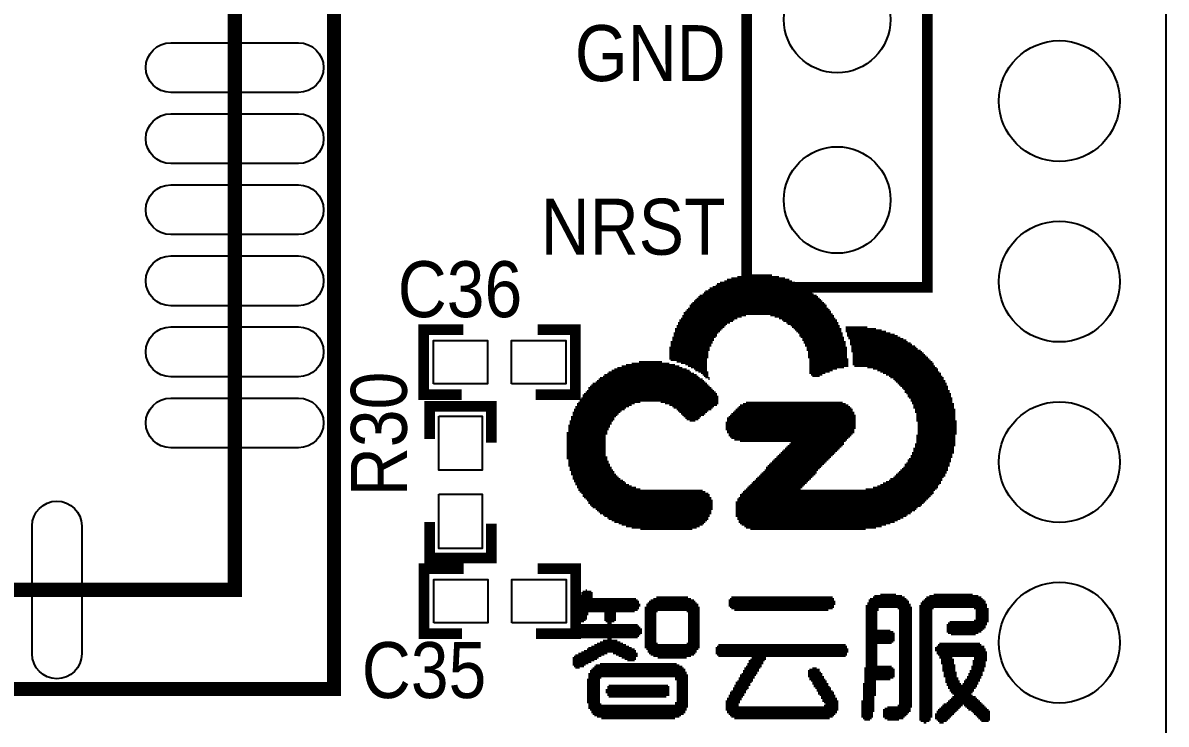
# Model space of a CAD drawing. Extents: x -21 to 21, y -23.6 to 29.6.
# Drawn here: x 4.92 to 21, y -12.58 to -2.71 of the extents above; entities that cross this region are included whole.
import ezdxf

# ---------------------------------------------------------------- set-up
doc = ezdxf.new("R2010")
doc.units = 0
for name, color, linetype in [('BG_OUTLINE', 254, 'CONTINUOUS'), ('BG_SILKSCREEN_TOP', 7, 'CONTINUOUS'), ('PG_SILKSCREEN_TOP', 7, 'CONTINUOUS'), ('PIN_TOP', 80, 'CONTINUOUS'), ('RD_SILKSCREEN_TOP', 7, 'CONTINUOUS')]:
    doc.layers.add(name, color=color, linetype=linetype)

msp = doc.modelspace()

# ---------------------------------------------------------------- linework, layer by layer
at = {"layer": 'BG_OUTLINE'}
msp.add_lwpolyline([(20, 23), (-20, 23, 0.414214), (-21, 22), (-21, -22, 0.414214), (-20, -23), (20, -23, 0.414214), (21, -22), (21, 22, 0.414214), (20, 23)], format="xyb", dxfattribs=at)
at = {"layer": 'BG_SILKSCREEN_TOP', "const_width": 0.0406}
for points in [[(14.9656, -6.2903), (15.5549, -6.2903)], [(15.0672, -6.2699), (15.4533, -6.2699)], [(14.5795, -6.4528), (15.9409, -6.4528)], [(14.6201, -6.4325), (15.9003, -6.4325)], [(14.6608, -6.4122), (15.8597, -6.4122)], [(14.6811, -6.3919), (15.8393, -6.3919)], [(14.7217, -6.3715), (15.7784, -6.3715)], [(14.7827, -6.3512), (15.7377, -6.3512)], [(14.8233, -6.3309), (15.6971, -6.3309)], [(14.8843, -6.3106), (15.6361, -6.3106)], [(14.3966, -6.5951), (16.1238, -6.5951)], [(14.4169, -6.5747), (16.1035, -6.5747)], [(14.4373, -6.5544), (16.0832, -6.5544)], [(14.4779, -6.5341), (16.0425, -6.5341)], [(14.4982, -6.5138), (16.0222, -6.5138)], [(14.5185, -6.4935), (16.0019, -6.4935)], [(14.5592, -6.4731), (15.9613, -6.4731)], [(14.2544, -6.7576), (16.2661, -6.7576)], [(14.2747, -6.7373), (16.2457, -6.7373)], [(14.295, -6.6967), (16.2254, -6.6967)], [(14.295, -6.717), (16.2254, -6.717)], [(14.3153, -6.6763), (16.2051, -6.6763)], [(14.3357, -6.656), (16.1848, -6.656)], [(14.356, -6.6357), (16.1645, -6.6357)], [(14.3763, -6.6154), (16.1441, -6.6154)], [(14.1528, -6.8999), (14.9046, -6.8999)], [(14.1528, -6.9202), (14.864, -6.9202)], [(14.1731, -6.8795), (14.9249, -6.8795)], [(14.1934, -6.8389), (15.0265, -6.8389)], [(14.1934, -6.8592), (14.9656, -6.8592)], [(14.2137, -6.7983), (16.2864, -6.7983)], [(14.2137, -6.8186), (15.0875, -6.8186)], [(14.2341, -6.7779), (16.2864, -6.7779)], [(15.4329, -6.8186), (16.3067, -6.8186)], [(15.4939, -6.8389), (16.327, -6.8389)], [(15.5549, -6.8592), (16.327, -6.8592)], [(15.5955, -6.8795), (16.3473, -6.8795)], [(15.6158, -6.8999), (16.3677, -6.8999)], [(15.6565, -6.9202), (16.3677, -6.9202)], [(14.0715, -7.0828), (14.6811, -7.0828)], [(14.0918, -7.0218), (14.7421, -7.0218)], [(14.0918, -7.0421), (14.7217, -7.0421)], [(14.0918, -7.0624), (14.7014, -7.0624)], [(14.1121, -6.9811), (14.7827, -6.9811)], [(14.1121, -7.0015), (14.7624, -7.0015)], [(14.1325, -6.9405), (14.8233, -6.9405)], [(14.1325, -6.9608), (14.803, -6.9608)], [(15.6768, -6.9405), (16.388, -6.9405)], [(15.7174, -6.9608), (16.388, -6.9608)], [(15.7377, -6.9811), (16.4083, -6.9811)], [(15.7581, -7.0015), (16.4083, -7.0015)], [(15.7784, -7.0218), (16.4286, -7.0218)], [(15.7987, -7.0421), (16.4286, -7.0421)], [(15.819, -7.0624), (16.4286, -7.0624)], [(15.8393, -7.0828), (16.4489, -7.0828)], [(16.4896, -7.0015), (16.7944, -7.0015)], [(16.4896, -7.0218), (16.9163, -7.0218)], [(16.4896, -7.0421), (16.9976, -7.0421)], [(16.5099, -7.0624), (17.0585, -7.0624)], [(16.5099, -7.0828), (17.1195, -7.0828)], [(14.0309, -7.2047), (14.6201, -7.2047)], [(14.0309, -7.225), (14.5998, -7.225)], [(14.0309, -7.2453), (14.5998, -7.2453)], [(14.0512, -7.1437), (14.6405, -7.1437)], [(14.0512, -7.164), (14.6405, -7.164)], [(14.0512, -7.1844), (14.6201, -7.1844)], [(14.0715, -7.1031), (14.6811, -7.1031)], [(14.0715, -7.1234), (14.6608, -7.1234)], [(15.8393, -7.1031), (16.4489, -7.1031)], [(15.8597, -7.1234), (16.4489, -7.1234)], [(15.88, -7.1437), (16.4693, -7.1437)], [(15.88, -7.164), (16.4693, -7.164)], [(15.9003, -7.1844), (16.4693, -7.1844)], [(15.9003, -7.2047), (16.4896, -7.2047)], [(15.9206, -7.225), (16.4896, -7.225)], [(15.9206, -7.2453), (16.4896, -7.2453)], [(16.5099, -7.1031), (17.1805, -7.1031)], [(16.5302, -7.1234), (17.2211, -7.1234)], [(16.5302, -7.1437), (17.2617, -7.1437)], [(16.5505, -7.164), (17.3024, -7.164)], [(16.5505, -7.1844), (17.343, -7.1844)], [(16.5505, -7.2047), (17.3633, -7.2047)], [(16.5505, -7.225), (17.404, -7.225)], [(16.5709, -7.2453), (17.4243, -7.2453)], [(14.0105, -7.286), (14.5795, -7.286)], [(14.0105, -7.3063), (14.5795, -7.3063)], [(14.0105, -7.3266), (14.5592, -7.3266)], [(14.0105, -7.3469), (14.5592, -7.3469)], [(14.0105, -7.3672), (14.5592, -7.3672)], [(14.0105, -7.3876), (14.5592, -7.3876)], [(14.0105, -7.4079), (14.5592, -7.4079)], [(14.0309, -7.2656), (14.5795, -7.2656)], [(15.9409, -7.2656), (16.4896, -7.2656)], [(15.9409, -7.286), (16.5099, -7.286)], [(15.9409, -7.3063), (16.5099, -7.3063)], [(15.9613, -7.3266), (16.5099, -7.3266)], [(15.9613, -7.3469), (16.5099, -7.3469)], [(15.9613, -7.3672), (16.5099, -7.3672)], [(15.9613, -7.3876), (16.5099, -7.3876)], [(15.9613, -7.4079), (16.5099, -7.4079)], [(16.5709, -7.2656), (17.4649, -7.2656)], [(16.5709, -7.286), (17.4853, -7.286)], [(16.5709, -7.3063), (17.5056, -7.3063)], [(16.5709, -7.3266), (17.5462, -7.3266)], [(16.5912, -7.3469), (17.5665, -7.3469)], [(16.5912, -7.3672), (17.5869, -7.3672)], [(16.5912, -7.3876), (17.6072, -7.3876)], [(16.5912, -7.4079), (17.6275, -7.4079)], [(13.279, -7.5704), (14.1934, -7.5704)], [(13.34, -7.5501), (14.1528, -7.5501)], [(13.4009, -7.5298), (14.0918, -7.5298)], [(13.4822, -7.5095), (14.0105, -7.5095)], [(13.5838, -7.4892), (13.9089, -7.4892)], [(14.0105, -7.4282), (14.5389, -7.4282)], [(14.0309, -7.4485), (14.5389, -7.4485)], [(14.1121, -7.4688), (14.5389, -7.4688)], [(14.1731, -7.4892), (14.5389, -7.4892)], [(14.2341, -7.5095), (14.5389, -7.5095)], [(14.2747, -7.5298), (14.5389, -7.5298)], [(14.3153, -7.5501), (14.5389, -7.5501)], [(14.356, -7.5704), (14.5389, -7.5704)], [(15.9816, -7.4282), (16.5099, -7.4282)], [(15.9816, -7.4485), (16.5302, -7.4485)], [(15.9816, -7.4688), (16.5302, -7.4688)], [(15.9816, -7.4892), (16.5302, -7.4892)], [(15.9816, -7.5095), (16.5302, -7.5095)], [(15.9816, -7.5298), (16.5302, -7.5298)], [(15.9816, -7.5501), (16.4693, -7.5501)], [(15.9816, -7.5704), (16.3677, -7.5704)], [(16.5912, -7.4282), (17.6478, -7.4282)], [(16.5912, -7.4485), (17.6681, -7.4485)], [(16.5912, -7.4688), (17.6885, -7.4688)], [(16.5912, -7.4892), (17.7088, -7.4892)], [(16.5912, -7.5095), (17.7291, -7.5095)], [(16.6115, -7.5298), (17.7291, -7.5298)], [(16.7944, -7.5501), (17.7494, -7.5501)], [(16.8757, -7.5704), (17.7697, -7.5704)], [(13.0149, -7.733), (14.4779, -7.733)], [(13.0352, -7.7127), (14.4373, -7.7127)], [(13.0758, -7.6924), (14.4169, -7.6924)], [(13.0961, -7.672), (14.3966, -7.672)], [(13.1368, -7.6517), (14.356, -7.6517)], [(13.1571, -7.6314), (14.3153, -7.6314)], [(13.1977, -7.6111), (14.295, -7.6111)], [(13.2384, -7.5908), (14.2544, -7.5908)], [(14.3763, -7.5908), (14.5389, -7.5908)], [(14.4169, -7.6111), (14.5389, -7.6111)], [(14.4576, -7.6314), (14.5592, -7.6314)], [(14.4779, -7.6517), (14.5592, -7.6517)], [(14.4982, -7.672), (14.5592, -7.672)], [(14.5185, -7.6924), (14.5592, -7.6924)], [(14.5592, -7.7127), (14.5795, -7.7127)], [(15.9816, -7.5908), (16.3067, -7.5908)], [(15.9816, -7.6111), (16.2661, -7.6111)], [(15.9816, -7.6314), (16.2051, -7.6314)], [(16.0019, -7.6517), (16.1645, -7.6517)], [(16.0222, -7.672), (16.1238, -7.672)], [(16.9366, -7.5908), (17.7901, -7.5908)], [(16.9773, -7.6111), (17.7901, -7.6111)], [(17.0179, -7.6314), (17.8104, -7.6314)], [(17.0585, -7.6517), (17.8307, -7.6517)], [(17.0992, -7.672), (17.8307, -7.672)], [(17.1195, -7.6924), (17.851, -7.6924)], [(17.1601, -7.7127), (17.8713, -7.7127)], [(17.1805, -7.733), (17.8713, -7.733)], [(12.8523, -7.8956), (14.6405, -7.8956)], [(12.8726, -7.8549), (14.5998, -7.8549)], [(12.8726, -7.8752), (14.6201, -7.8752)], [(12.8929, -7.8346), (14.5795, -7.8346)], [(12.9133, -7.8143), (14.5592, -7.8143)], [(12.9336, -7.794), (14.5389, -7.794)], [(12.9742, -7.7736), (14.5185, -7.7736)], [(12.9945, -7.7533), (14.4982, -7.7533)], [(17.2008, -7.7533), (17.8917, -7.7533)], [(17.2211, -7.7736), (17.8917, -7.7736)], [(17.2414, -7.794), (17.912, -7.794)], [(17.2617, -7.8143), (17.912, -7.8143)], [(17.2821, -7.8346), (17.9323, -7.8346)], [(17.3024, -7.8549), (17.9323, -7.8549)], [(17.3227, -7.8752), (17.9323, -7.8752)], [(17.3227, -7.8956), (17.9526, -7.8956)], [(12.7304, -8.0581), (13.5229, -8.0581)], [(12.7507, -8.0175), (14.7014, -8.0175)], [(12.7507, -8.0378), (13.6041, -8.0378)], [(12.771, -7.9972), (14.7014, -7.9972)], [(12.7913, -7.9565), (14.6811, -7.9565)], [(12.7913, -7.9768), (14.7014, -7.9768)], [(12.8117, -7.9362), (14.6811, -7.9362)], [(12.832, -7.9159), (14.6608, -7.9159)], [(13.8886, -8.0378), (14.7014, -8.0378)], [(13.9496, -8.0581), (14.7014, -8.0581)], [(15.0875, -8.0581), (16.4489, -8.0581)], [(17.343, -7.9159), (17.9526, -7.9159)], [(17.3633, -7.9362), (17.9729, -7.9362)], [(17.3633, -7.9565), (17.9729, -7.9565)], [(17.3837, -7.9768), (17.9729, -7.9768)], [(17.404, -7.9972), (17.9933, -7.9972)], [(17.404, -8.0175), (17.9933, -8.0175)], [(17.4243, -8.0378), (17.9933, -8.0378)], [(17.4243, -8.0581), (17.9933, -8.0581)], [(12.6491, -8.2004), (13.2993, -8.2004)], [(12.6491, -8.2207), (13.279, -8.2207)], [(12.6694, -8.1597), (13.34, -8.1597)], [(12.6694, -8.18), (13.3197, -8.18)], [(12.6897, -8.1191), (13.4009, -8.1191)], [(12.6897, -8.1394), (13.3806, -8.1394)], [(12.7101, -8.0784), (13.4822, -8.0784)], [(12.7101, -8.0988), (13.4416, -8.0988)], [(14.0105, -8.0784), (14.6811, -8.0784)], [(14.0512, -8.0988), (14.6405, -8.0988)], [(14.0715, -8.1191), (14.6201, -8.1191)], [(14.1121, -8.1394), (14.5998, -8.1394)], [(14.1325, -8.1597), (14.5592, -8.1597)], [(14.1528, -8.18), (14.5389, -8.18)], [(14.1731, -8.2004), (14.5185, -8.2004)], [(14.1934, -8.2207), (14.4982, -8.2207)], [(14.8843, -8.2207), (16.6115, -8.2207)], [(14.9046, -8.2004), (16.6115, -8.2004)], [(14.9249, -8.18), (16.5912, -8.18)], [(14.9453, -8.1597), (16.5912, -8.1597)], [(14.9656, -8.1394), (16.5709, -8.1394)], [(14.9859, -8.1191), (16.5505, -8.1191)], [(15.0062, -8.0988), (16.5302, -8.0988)], [(15.0469, -8.0784), (16.4896, -8.0784)], [(17.4446, -8.0784), (18.0136, -8.0784)], [(17.4446, -8.0988), (18.0136, -8.0988)], [(17.4446, -8.1191), (18.0136, -8.1191)], [(17.4649, -8.1394), (18.0136, -8.1394)], [(17.4649, -8.1597), (18.0339, -8.1597)], [(17.4649, -8.18), (18.0339, -8.18)], [(17.4853, -8.2004), (18.0339, -8.2004)], [(17.4853, -8.2207), (18.0339, -8.2207)], [(12.5881, -8.3832), (13.1774, -8.3832)], [(12.6085, -8.3223), (13.1977, -8.3223)], [(12.6085, -8.3426), (13.1977, -8.3426)], [(12.6085, -8.3629), (13.1774, -8.3629)], [(12.6288, -8.2613), (13.2384, -8.2613)], [(12.6288, -8.2816), (13.2384, -8.2816)], [(12.6288, -8.302), (13.2181, -8.302)], [(12.6491, -8.241), (13.2587, -8.241)], [(14.2137, -8.241), (14.4576, -8.241)], [(14.2341, -8.2613), (14.4373, -8.2613)], [(14.2544, -8.2816), (14.4169, -8.2816)], [(14.295, -8.302), (14.3763, -8.302)], [(14.803, -8.3426), (16.6318, -8.3426)], [(14.803, -8.3629), (16.6318, -8.3629)], [(14.803, -8.3832), (16.6318, -8.3832)], [(14.8233, -8.2816), (16.6318, -8.2816)], [(14.8233, -8.302), (16.6318, -8.302)], [(14.8233, -8.3223), (16.6318, -8.3223)], [(14.8437, -8.2613), (16.6318, -8.2613)], [(14.864, -8.241), (16.6318, -8.241)], [(17.4853, -8.241), (18.0339, -8.241)], [(17.4853, -8.2613), (18.0339, -8.2613)], [(17.4853, -8.2816), (18.0339, -8.2816)], [(17.4853, -8.302), (18.0339, -8.302)], [(17.5056, -8.3223), (18.0542, -8.3223)], [(17.5056, -8.3426), (18.0542, -8.3426)], [(17.5056, -8.3629), (18.0542, -8.3629)], [(17.5056, -8.3832), (18.0542, -8.3832)], [(12.5678, -8.4848), (13.1368, -8.4848)], [(12.5678, -8.5052), (13.1165, -8.5052)], [(12.5678, -8.5255), (13.1165, -8.5255)], [(12.5881, -8.4036), (13.1571, -8.4036)], [(12.5881, -8.4239), (13.1571, -8.4239)], [(12.5881, -8.4442), (13.1368, -8.4442)], [(12.5881, -8.4645), (13.1368, -8.4645)], [(14.803, -8.4036), (16.6318, -8.4036)], [(14.803, -8.4239), (16.6115, -8.4239)], [(14.8233, -8.4442), (16.6115, -8.4442)], [(14.8233, -8.4645), (16.6115, -8.4645)], [(14.8437, -8.4848), (16.5912, -8.4848)], [(14.8437, -8.5052), (16.5709, -8.5052)], [(14.864, -8.5255), (16.5505, -8.5255)], [(17.4853, -8.5255), (18.0339, -8.5255)], [(17.5056, -8.4036), (18.0542, -8.4036)], [(17.5056, -8.4239), (18.0542, -8.4239)], [(17.5056, -8.4442), (18.0542, -8.4442)], [(17.5056, -8.4645), (18.0542, -8.4645)], [(17.5056, -8.4848), (18.0542, -8.4848)], [(17.5056, -8.5052), (18.0339, -8.5052)], [(12.5678, -8.5458), (13.1165, -8.5458)], [(12.5678, -8.5661), (13.1165, -8.5661)], [(12.5678, -8.5864), (13.1165, -8.5864)], [(12.5678, -8.6068), (13.1165, -8.6068)], [(12.5678, -8.6271), (13.1165, -8.6271)], [(12.5678, -8.6474), (13.1165, -8.6474)], [(12.5678, -8.6677), (13.1165, -8.6677)], [(12.5678, -8.688), (13.1165, -8.688)], [(14.8843, -8.5458), (16.5302, -8.5458)], [(14.9249, -8.5661), (16.5099, -8.5661)], [(15.0062, -8.5864), (16.4896, -8.5864)], [(15.6565, -8.688), (16.4083, -8.688)], [(15.6768, -8.6677), (16.4286, -8.6677)], [(15.6971, -8.6474), (16.4489, -8.6474)], [(15.7174, -8.6068), (16.4693, -8.6068)], [(15.7174, -8.6271), (16.4693, -8.6271)], [(17.4649, -8.6474), (18.0339, -8.6474)], [(17.4649, -8.6677), (18.0136, -8.6677)], [(17.4649, -8.688), (18.0136, -8.688)], [(17.4853, -8.5458), (18.0339, -8.5458)], [(17.4853, -8.5661), (18.0339, -8.5661)], [(17.4853, -8.5864), (18.0339, -8.5864)], [(17.4853, -8.6068), (18.0339, -8.6068)], [(17.4853, -8.6271), (18.0339, -8.6271)], [(12.5678, -8.7084), (13.1165, -8.7084)], [(12.5678, -8.7287), (13.1165, -8.7287)], [(12.5678, -8.749), (13.1165, -8.749)], [(12.5678, -8.7693), (13.1165, -8.7693)], [(12.5678, -8.7896), (13.1165, -8.7896)], [(12.5678, -8.81), (13.1165, -8.81)], [(12.5678, -8.8303), (13.1368, -8.8303)], [(12.5881, -8.8506), (13.1368, -8.8506)], [(15.4939, -8.8506), (16.2457, -8.8506)], [(15.5142, -8.8303), (16.2661, -8.8303)], [(15.5345, -8.81), (16.2864, -8.81)], [(15.5549, -8.7896), (16.3067, -8.7896)], [(15.5752, -8.7693), (16.327, -8.7693)], [(15.5955, -8.749), (16.3473, -8.749)], [(15.6158, -8.7287), (16.3677, -8.7287)], [(15.6361, -8.7084), (16.388, -8.7084)], [(17.3837, -8.8506), (17.9729, -8.8506)], [(17.404, -8.81), (17.9933, -8.81)], [(17.404, -8.8303), (17.9729, -8.8303)], [(17.4243, -8.7693), (17.9933, -8.7693)], [(17.4243, -8.7896), (17.9933, -8.7896)], [(17.4446, -8.7084), (18.0136, -8.7084)], [(17.4446, -8.7287), (18.0136, -8.7287)], [(17.4446, -8.749), (18.0136, -8.749)], [(12.5881, -8.8709), (13.1368, -8.8709)], [(12.5881, -8.8912), (13.1571, -8.8912)], [(12.5881, -8.9116), (13.1571, -8.9116)], [(12.5881, -8.9319), (13.1774, -8.9319)], [(12.6085, -8.9522), (13.1774, -8.9522)], [(12.6085, -8.9725), (13.1977, -8.9725)], [(12.6085, -8.9928), (13.1977, -8.9928)], [(12.6288, -9.0132), (13.2181, -9.0132)], [(15.3517, -9.0132), (16.0832, -9.0132)], [(15.372, -8.9725), (16.1238, -8.9725)], [(15.372, -8.9928), (16.1035, -8.9928)], [(15.3923, -8.9522), (16.1441, -8.9522)], [(15.4126, -8.9319), (16.1645, -8.9319)], [(15.4329, -8.9116), (16.1848, -8.9116)], [(15.4533, -8.8912), (16.2051, -8.8912)], [(15.4736, -8.8709), (16.2254, -8.8709)], [(17.2617, -9.0132), (17.912, -9.0132)], [(17.2821, -8.9928), (17.9323, -8.9928)], [(17.3024, -8.9725), (17.9323, -8.9725)], [(17.3227, -8.9319), (17.9526, -8.9319)], [(17.3227, -8.9522), (17.9323, -8.9522)], [(17.343, -8.9116), (17.9526, -8.9116)], [(17.3633, -8.8709), (17.9729, -8.8709)], [(17.3633, -8.8912), (17.9526, -8.8912)], [(12.6288, -9.0335), (13.2384, -9.0335)], [(12.6288, -9.0538), (13.2384, -9.0538)], [(12.6491, -9.0741), (13.2587, -9.0741)], [(12.6491, -9.0944), (13.279, -9.0944)], [(12.6491, -9.1148), (13.2993, -9.1148)], [(12.6694, -9.1351), (13.3197, -9.1351)], [(12.6694, -9.1554), (13.3603, -9.1554)], [(12.6897, -9.1757), (13.3806, -9.1757)], [(15.1891, -9.1757), (15.9409, -9.1757)], [(15.2094, -9.1554), (15.9613, -9.1554)], [(15.2297, -9.1351), (15.9816, -9.1351)], [(15.2501, -9.1148), (16.0019, -9.1148)], [(15.2704, -9.0944), (16.0222, -9.0944)], [(15.2907, -9.0741), (16.0425, -9.0741)], [(15.311, -9.0538), (16.0629, -9.0538)], [(15.3313, -9.0335), (16.0832, -9.0335)], [(17.0585, -9.1757), (17.8307, -9.1757)], [(17.0992, -9.1554), (17.8307, -9.1554)], [(17.1195, -9.1351), (17.851, -9.1351)], [(17.1601, -9.1148), (17.851, -9.1148)], [(17.1805, -9.0944), (17.8713, -9.0944)], [(17.2008, -9.0741), (17.8917, -9.0741)], [(17.2211, -9.0538), (17.8917, -9.0538)], [(17.2414, -9.0335), (17.912, -9.0335)], [(12.6897, -9.196), (13.4009, -9.196)], [(12.7101, -9.2164), (13.4416, -9.2164)], [(12.7101, -9.2367), (13.4822, -9.2367)], [(12.7304, -9.257), (13.5432, -9.257)], [(12.7304, -9.2773), (13.6041, -9.2773)], [(12.7507, -9.2976), (14.4779, -9.2976)], [(12.771, -9.318), (14.5185, -9.318)], [(12.7913, -9.3383), (14.5592, -9.3383)], [(15.0265, -9.3383), (17.7088, -9.3383)], [(15.0469, -9.318), (17.7291, -9.318)], [(15.0672, -9.2976), (17.7291, -9.2976)], [(15.0875, -9.2773), (15.8597, -9.2773)], [(15.1078, -9.257), (15.8597, -9.257)], [(15.1281, -9.2367), (15.88, -9.2367)], [(15.1485, -9.2164), (15.9003, -9.2164)], [(15.1688, -9.196), (15.9206, -9.196)], [(16.7741, -9.2773), (17.7494, -9.2773)], [(16.8757, -9.257), (17.7697, -9.257)], [(16.9366, -9.2367), (17.7901, -9.2367)], [(16.9773, -9.2164), (17.7901, -9.2164)], [(17.0179, -9.196), (17.8104, -9.196)], [(12.7913, -9.3586), (14.5795, -9.3586)], [(12.8117, -9.3789), (14.5795, -9.3789)], [(12.832, -9.3992), (14.5998, -9.3992)], [(12.8523, -9.4196), (14.5998, -9.4196)], [(12.8726, -9.4399), (14.6201, -9.4399)], [(12.8726, -9.4602), (14.6201, -9.4602)], [(12.8929, -9.4805), (14.6201, -9.4805)], [(12.9133, -9.5008), (14.6201, -9.5008)], [(14.9453, -9.4602), (17.5869, -9.4602)], [(14.9453, -9.4805), (17.5665, -9.4805)], [(14.9453, -9.5008), (17.5462, -9.5008)], [(14.9656, -9.4196), (17.6275, -9.4196)], [(14.9656, -9.4399), (17.6072, -9.4399)], [(14.9859, -9.3992), (17.6478, -9.3992)], [(15.0062, -9.3586), (17.6885, -9.3586)], [(15.0062, -9.3789), (17.6681, -9.3789)], [(12.9336, -9.5212), (14.6201, -9.5212)], [(12.9742, -9.5415), (14.6201, -9.5415)], [(12.9945, -9.5618), (14.5998, -9.5618)], [(13.0149, -9.5821), (14.5998, -9.5821)], [(13.0352, -9.6024), (14.5998, -9.6024)], [(13.0758, -9.6228), (14.5795, -9.6228)], [(13.0961, -9.6431), (14.5795, -9.6431)], [(13.1368, -9.6634), (14.5592, -9.6634)], [(14.9453, -9.5212), (17.5056, -9.5212)], [(14.9453, -9.5415), (17.4853, -9.5415)], [(14.9453, -9.5618), (17.4649, -9.5618)], [(14.9453, -9.5821), (17.4243, -9.5821)], [(14.9453, -9.6024), (17.404, -9.6024)], [(14.9453, -9.6228), (17.3633, -9.6228)], [(14.9453, -9.6431), (17.343, -9.6431)], [(14.9656, -9.6634), (17.3024, -9.6634)], [(13.1571, -9.6837), (14.5592, -9.6837)], [(13.1977, -9.704), (14.5389, -9.704)], [(13.2384, -9.7244), (14.5185, -9.7244)], [(13.2993, -9.7447), (14.4982, -9.7447)], [(13.34, -9.765), (14.4779, -9.765)], [(13.4009, -9.7853), (14.4373, -9.7853)], [(13.4822, -9.8056), (14.3966, -9.8056)], [(13.6041, -9.826), (14.3357, -9.826)], [(14.9656, -9.6837), (17.2617, -9.6837)], [(14.9859, -9.704), (17.2211, -9.704)], [(14.9859, -9.7244), (17.1805, -9.7244)], [(15.0062, -9.7447), (17.1195, -9.7447)], [(15.0265, -9.765), (17.0585, -9.765)], [(15.0672, -9.7853), (16.9976, -9.7853)], [(15.0875, -9.8056), (16.9163, -9.8056)], [(15.1485, -9.826), (16.7741, -9.826)], [(12.7507, -10.781), (12.9336, -10.781)], [(12.771, -10.7404), (12.9336, -10.7404)], [(12.771, -10.7607), (12.9336, -10.7607)], [(12.7913, -10.72), (12.9133, -10.72)], [(12.832, -10.6997), (12.8523, -10.6997)], [(16.896, -10.781), (17.2821, -10.781)], [(16.9773, -10.7607), (17.2008, -10.7607)], [(17.6681, -10.781), (18.359, -10.781)], [(17.7291, -10.7607), (18.2777, -10.7607)], [(12.7101, -10.9232), (13.5838, -10.9232)], [(12.7101, -10.9436), (13.5838, -10.9436)], [(12.7304, -10.842), (13.5635, -10.842)], [(12.7304, -10.8623), (13.5838, -10.8623)], [(12.7304, -10.8826), (13.5838, -10.8826)], [(12.7304, -10.9029), (13.6041, -10.9029)], [(12.7507, -10.8013), (12.9336, -10.8013)], [(12.7507, -10.8216), (13.5432, -10.8216)], [(13.6651, -10.9436), (14.4373, -10.9436)], [(13.6854, -10.9029), (14.4169, -10.9029)], [(13.6854, -10.9232), (14.4169, -10.9232)], [(13.7057, -10.8826), (14.3966, -10.8826)], [(13.7261, -10.8623), (14.3763, -10.8623)], [(13.7464, -10.842), (14.356, -10.842)], [(13.787, -10.8216), (14.3153, -10.8216)], [(13.8277, -10.8013), (14.2747, -10.8013)], [(14.8437, -10.842), (16.327, -10.842)], [(14.8437, -10.8623), (16.3473, -10.8623)], [(14.8437, -10.8826), (16.3473, -10.8826)], [(14.8437, -10.9029), (16.327, -10.9029)], [(14.864, -10.8216), (16.327, -10.8216)], [(14.864, -10.9232), (16.327, -10.9232)], [(14.8843, -10.8013), (16.3067, -10.8013)], [(14.8843, -10.9436), (16.3067, -10.9436)], [(16.7741, -10.9232), (17.404, -10.9232)], [(16.7741, -10.9436), (16.9569, -10.9436)], [(16.7944, -10.8826), (17.3837, -10.8826)], [(16.7944, -10.9029), (17.404, -10.9029)], [(16.8147, -10.842), (17.3633, -10.842)], [(16.8147, -10.8623), (17.3837, -10.8623)], [(16.835, -10.8216), (17.343, -10.8216)], [(16.8757, -10.8013), (17.3227, -10.8013)], [(17.2211, -10.9436), (17.4243, -10.9436)], [(17.5259, -10.9232), (18.4809, -10.9232)], [(17.5259, -10.9436), (17.7291, -10.9436)], [(17.5462, -10.8826), (18.4606, -10.8826)], [(17.5462, -10.9029), (18.4809, -10.9029)], [(17.5665, -10.8623), (18.4606, -10.8623)], [(17.5869, -10.842), (18.4403, -10.842)], [(17.6072, -10.8216), (18.42, -10.8216)], [(17.6275, -10.8013), (18.3997, -10.8013)], [(18.2981, -10.9436), (18.4809, -10.9436)], [(12.6694, -11.0452), (12.8523, -11.0452)], [(12.6897, -10.9842), (13.5229, -10.9842)], [(12.6897, -11.0045), (12.8726, -11.0045)], [(12.6897, -11.0248), (12.8726, -11.0248)], [(12.6897, -11.0655), (12.8523, -11.0655)], [(12.6897, -11.0858), (12.8523, -11.0858)], [(12.7101, -10.9639), (13.5635, -10.9639)], [(12.7101, -11.1061), (12.832, -11.1061)], [(13.0961, -11.0045), (13.2587, -11.0045)], [(13.0961, -11.0248), (13.2587, -11.0248)], [(13.0961, -11.0452), (13.2587, -11.0452)], [(13.0961, -11.0655), (13.2587, -11.0655)], [(13.0961, -11.0858), (13.2587, -11.0858)], [(13.0961, -11.1061), (13.2587, -11.1061)], [(13.6651, -10.9639), (14.4373, -10.9639)], [(13.6651, -10.9842), (13.848, -10.9842)], [(13.6651, -11.0045), (13.8277, -11.0045)], [(13.6651, -11.0248), (13.8277, -11.0248)], [(13.6651, -11.0452), (13.8277, -11.0452)], [(13.6651, -11.0655), (13.8277, -11.0655)], [(13.6651, -11.0858), (13.8277, -11.0858)], [(13.6651, -11.1061), (13.8277, -11.1061)], [(14.2544, -10.9842), (14.4373, -10.9842)], [(14.2747, -11.0045), (14.4373, -11.0045)], [(14.2747, -11.0248), (14.4373, -11.0248)], [(14.2747, -11.0452), (14.4373, -11.0452)], [(14.2747, -11.0655), (14.4373, -11.0655)], [(14.2747, -11.0858), (14.4373, -11.0858)], [(14.2747, -11.1061), (14.4373, -11.1061)], [(14.9249, -10.9639), (16.2457, -10.9639)], [(16.7741, -10.9639), (16.9569, -10.9639)], [(16.7741, -10.9842), (16.9366, -10.9842)], [(16.7741, -11.0045), (16.9366, -11.0045)], [(16.7741, -11.0248), (16.9366, -11.0248)], [(16.7741, -11.0452), (16.9366, -11.0452)], [(16.7741, -11.0655), (16.9366, -11.0655)], [(16.7741, -11.0858), (16.9366, -11.0858)], [(16.7741, -11.1061), (16.9366, -11.1061)], [(17.2414, -10.9639), (17.4243, -10.9639)], [(17.2414, -10.9842), (17.4243, -10.9842)], [(17.2414, -11.0045), (17.4243, -11.0045)], [(17.2414, -11.0248), (17.4243, -11.0248)], [(17.2414, -11.0452), (17.4243, -11.0452)], [(17.2414, -11.0655), (17.4243, -11.0655)], [(17.2414, -11.0858), (17.4243, -11.0858)], [(17.2414, -11.1061), (17.4243, -11.1061)], [(17.5259, -10.9639), (17.7088, -10.9639)], [(17.5259, -10.9842), (17.7088, -10.9842)], [(17.5259, -11.0045), (17.7088, -11.0045)], [(17.5259, -11.0248), (17.7088, -11.0248)], [(17.5259, -11.0452), (17.7088, -11.0452)], [(17.5259, -11.0655), (17.7088, -11.0655)], [(17.5259, -11.0858), (17.7088, -11.0858)], [(17.5259, -11.1061), (17.7088, -11.1061)], [(18.3184, -10.9639), (18.5013, -10.9639)], [(18.3184, -10.9842), (18.5013, -10.9842)], [(18.3184, -11.0045), (18.5013, -11.0045)], [(18.3184, -11.0248), (18.5013, -11.0248)], [(18.3184, -11.0452), (18.5013, -11.0452)], [(18.3184, -11.0655), (18.5013, -11.0655)], [(18.3184, -11.0858), (18.5013, -11.0858)], [(18.3184, -11.1061), (18.5013, -11.1061)], [(12.6491, -11.2484), (13.6245, -11.2484)], [(12.6491, -11.2687), (13.6245, -11.2687)], [(12.6694, -11.228), (13.6041, -11.228)], [(12.6897, -11.2077), (13.5838, -11.2077)], [(12.7101, -11.1874), (13.5635, -11.1874)], [(12.7304, -11.1264), (12.8117, -11.1264)], [(13.1165, -11.1264), (13.2384, -11.1264)], [(13.1368, -11.1468), (13.1977, -11.1468)], [(13.6651, -11.1264), (13.8277, -11.1264)], [(13.6651, -11.1468), (13.8277, -11.1468)], [(13.6651, -11.1671), (13.8277, -11.1671)], [(13.6651, -11.1874), (13.8277, -11.1874)], [(13.6651, -11.2077), (13.8277, -11.2077)], [(13.6651, -11.228), (13.8277, -11.228)], [(13.6651, -11.2484), (13.8277, -11.2484)], [(13.6651, -11.2687), (13.8277, -11.2687)], [(14.2747, -11.1264), (14.4373, -11.1264)], [(14.2747, -11.1468), (14.4373, -11.1468)], [(14.2747, -11.1671), (14.4373, -11.1671)], [(14.2747, -11.1874), (14.4373, -11.1874)], [(14.2747, -11.2077), (14.4373, -11.2077)], [(14.2747, -11.228), (14.4373, -11.228)], [(14.2747, -11.2484), (14.4373, -11.2484)], [(14.2747, -11.2687), (14.4373, -11.2687)], [(16.7741, -11.1264), (16.9366, -11.1264)], [(16.7741, -11.1468), (16.9366, -11.1468)], [(16.7741, -11.1671), (16.9366, -11.1671)], [(16.7741, -11.1874), (16.9366, -11.1874)], [(16.7741, -11.2077), (16.9366, -11.2077)], [(16.7741, -11.228), (16.9366, -11.228)], [(16.7741, -11.2484), (16.9366, -11.2484)], [(16.7741, -11.2687), (17.1195, -11.2687)], [(17.2414, -11.1264), (17.4243, -11.1264)], [(17.2414, -11.1468), (17.4243, -11.1468)], [(17.2414, -11.1671), (17.4243, -11.1671)], [(17.2414, -11.1874), (17.4243, -11.1874)], [(17.2414, -11.2077), (17.4243, -11.2077)], [(17.2414, -11.228), (17.4243, -11.228)], [(17.2414, -11.2484), (17.4243, -11.2484)], [(17.2414, -11.2687), (17.4243, -11.2687)], [(17.5259, -11.1264), (17.7088, -11.1264)], [(17.5259, -11.1468), (17.7088, -11.1468)], [(17.5259, -11.1671), (17.7088, -11.1671)], [(17.5259, -11.1874), (17.7088, -11.1874)], [(17.5259, -11.2077), (17.7088, -11.2077)], [(17.5259, -11.228), (17.7088, -11.228)], [(17.5259, -11.2484), (17.7088, -11.2484)], [(17.5259, -11.2687), (17.7088, -11.2687)], [(17.912, -11.1874), (18.4606, -11.1874)], [(17.912, -11.2077), (18.4606, -11.2077)], [(17.912, -11.228), (18.4403, -11.228)], [(17.912, -11.2484), (18.42, -11.2484)], [(17.912, -11.2687), (18.3997, -11.2687)], [(17.9323, -11.1671), (18.4809, -11.1671)], [(17.9526, -11.1468), (18.4809, -11.1468)], [(18.2981, -11.1264), (18.5013, -11.1264)], [(12.6491, -11.289), (13.6245, -11.289)], [(12.6694, -11.3093), (13.6041, -11.3093)], [(12.6897, -11.3296), (13.5838, -11.3296)], [(12.7101, -11.35), (13.5635, -11.35)], [(13.0352, -11.4312), (13.3197, -11.4312)], [(13.0758, -11.4109), (13.279, -11.4109)], [(13.1368, -11.3906), (13.1977, -11.3906)], [(13.6651, -11.289), (13.8277, -11.289)], [(13.6651, -11.3093), (13.8277, -11.3093)], [(13.6651, -11.3296), (13.8277, -11.3296)], [(13.6651, -11.35), (13.8277, -11.35)], [(13.6651, -11.3703), (13.8277, -11.3703)], [(13.6651, -11.3906), (13.8277, -11.3906)], [(13.6651, -11.4109), (13.8277, -11.4109)], [(13.6651, -11.4312), (13.8277, -11.4312)], [(14.2747, -11.289), (14.4373, -11.289)], [(14.2747, -11.3093), (14.4373, -11.3093)], [(14.2747, -11.3296), (14.4373, -11.3296)], [(14.2747, -11.35), (14.4373, -11.35)], [(14.2747, -11.3703), (14.4373, -11.3703)], [(14.2747, -11.3906), (14.4373, -11.3906)], [(14.2747, -11.4109), (14.4373, -11.4109)], [(14.2747, -11.4312), (14.4373, -11.4312)], [(16.7741, -11.289), (17.1601, -11.289)], [(16.7741, -11.3093), (17.1805, -11.3093)], [(16.7741, -11.3296), (17.1805, -11.3296)], [(16.7741, -11.35), (17.1805, -11.35)], [(16.7741, -11.3703), (17.1805, -11.3703)], [(16.7741, -11.3906), (17.1805, -11.3906)], [(16.7741, -11.4109), (17.1601, -11.4109)], [(16.7741, -11.4312), (17.1398, -11.4312)], [(17.2414, -11.289), (17.4243, -11.289)], [(17.2414, -11.3093), (17.4243, -11.3093)], [(17.2414, -11.3296), (17.4243, -11.3296)], [(17.2414, -11.35), (17.4243, -11.35)], [(17.2414, -11.3703), (17.4243, -11.3703)], [(17.2414, -11.3906), (17.4243, -11.3906)], [(17.2414, -11.4109), (17.4243, -11.4109)], [(17.2414, -11.4312), (17.4243, -11.4312)], [(17.5259, -11.289), (17.7088, -11.289)], [(17.5259, -11.3093), (17.7088, -11.3093)], [(17.5259, -11.3296), (17.7088, -11.3296)], [(17.5259, -11.35), (17.7088, -11.35)], [(17.5259, -11.3703), (17.7088, -11.3703)], [(17.5259, -11.3906), (17.7088, -11.3906)], [(17.5259, -11.4109), (17.7088, -11.4109)], [(17.5259, -11.4312), (17.7088, -11.4312)], [(17.9323, -11.289), (18.359, -11.289)], [(17.9729, -11.3093), (18.3184, -11.3093)], [(12.7304, -11.5938), (13.0961, -11.5938)], [(12.771, -11.5735), (13.1368, -11.5735)], [(12.8117, -11.5532), (13.5432, -11.5532)], [(12.8523, -11.5328), (13.5229, -11.5328)], [(12.8726, -11.5125), (13.4822, -11.5125)], [(12.9133, -11.4922), (13.4416, -11.4922)], [(12.9539, -11.4719), (13.4009, -11.4719)], [(12.9945, -11.4516), (13.3603, -11.4516)], [(13.2181, -11.5735), (13.5432, -11.5735)], [(13.2587, -11.5938), (13.5635, -11.5938)], [(13.6651, -11.4516), (13.848, -11.4516)], [(13.6651, -11.4719), (14.4373, -11.4719)], [(13.6651, -11.4922), (14.4373, -11.4922)], [(13.6854, -11.5125), (14.4169, -11.5125)], [(13.7057, -11.5328), (14.3966, -11.5328)], [(13.7057, -11.5532), (14.3966, -11.5532)], [(13.7261, -11.5735), (14.3763, -11.5735)], [(13.7464, -11.5938), (14.356, -11.5938)], [(14.2544, -11.4516), (14.4373, -11.4516)], [(14.6608, -11.5125), (16.5099, -11.5125)], [(14.6608, -11.5328), (16.5302, -11.5328)], [(14.6608, -11.5532), (16.5302, -11.5532)], [(14.6608, -11.5735), (16.5099, -11.5735)], [(14.6811, -11.4922), (16.5099, -11.4922)], [(14.6811, -11.5938), (16.5099, -11.5938)], [(14.7014, -11.4719), (16.4896, -11.4719)], [(16.7741, -11.4516), (16.9366, -11.4516)], [(16.7741, -11.4719), (16.9366, -11.4719)], [(16.7741, -11.4922), (16.9366, -11.4922)], [(16.7741, -11.5125), (16.9366, -11.5125)], [(16.7741, -11.5328), (16.9366, -11.5328)], [(16.7741, -11.5532), (16.9366, -11.5532)], [(16.7741, -11.5735), (16.9366, -11.5735)], [(16.7741, -11.5938), (16.9366, -11.5938)], [(17.2414, -11.4516), (17.4243, -11.4516)], [(17.2414, -11.4719), (17.4243, -11.4719)], [(17.2414, -11.4922), (17.4243, -11.4922)], [(17.2414, -11.5125), (17.4243, -11.5125)], [(17.2414, -11.5328), (17.4243, -11.5328)], [(17.2414, -11.5532), (17.4243, -11.5532)], [(17.2414, -11.5735), (17.4243, -11.5735)], [(17.2414, -11.5938), (17.4243, -11.5938)], [(17.5259, -11.4516), (17.7088, -11.4516)], [(17.5259, -11.4719), (17.7088, -11.4719)], [(17.5259, -11.4922), (17.7088, -11.4922)], [(17.5259, -11.5125), (17.7088, -11.5125)], [(17.5259, -11.5328), (17.7088, -11.5328)], [(17.5259, -11.5532), (17.7088, -11.5532)], [(17.5259, -11.5735), (17.7088, -11.5735)], [(17.5259, -11.5938), (17.7088, -11.5938)], [(17.7494, -11.5125), (18.4403, -11.5125)], [(17.7494, -11.5328), (18.4606, -11.5328)], [(17.7697, -11.4922), (18.4403, -11.4922)], [(17.7697, -11.5532), (18.4606, -11.5532)], [(17.7697, -11.5735), (18.4809, -11.5735)], [(17.7901, -11.4719), (18.3997, -11.4719)], [(17.7901, -11.5938), (18.4809, -11.5938)], [(17.8104, -11.4516), (18.3793, -11.4516)], [(12.6491, -11.6548), (12.9945, -11.6548)], [(12.6491, -11.6751), (12.9539, -11.6751)], [(12.6491, -11.6954), (12.9133, -11.6954)], [(12.6491, -11.7157), (12.8726, -11.7157)], [(12.6491, -11.736), (12.832, -11.736)], [(12.6694, -11.6344), (13.0149, -11.6344)], [(12.6694, -11.7564), (12.8117, -11.7564)], [(12.6897, -11.6141), (13.0555, -11.6141)], [(12.9742, -11.7564), (14.1528, -11.7564)], [(13.0352, -11.736), (14.1121, -11.736)], [(13.2993, -11.6141), (13.5635, -11.6141)], [(13.34, -11.6344), (13.5432, -11.6344)], [(13.3806, -11.6548), (13.5432, -11.6548)], [(13.4213, -11.6751), (13.5229, -11.6751)], [(13.787, -11.6141), (14.3153, -11.6141)], [(13.848, -11.6344), (14.2544, -11.6344)], [(14.7014, -11.6141), (16.4896, -11.6141)], [(15.1078, -11.736), (15.311, -11.736)], [(15.1078, -11.7564), (15.311, -11.7564)], [(15.1281, -11.6954), (15.3313, -11.6954)], [(15.1281, -11.7157), (15.3313, -11.7157)], [(15.1485, -11.6751), (15.3517, -11.6751)], [(15.1688, -11.6344), (15.372, -11.6344)], [(15.1688, -11.6548), (15.372, -11.6548)], [(16.7741, -11.6141), (16.9366, -11.6141)], [(16.7741, -11.6344), (16.9366, -11.6344)], [(16.7741, -11.6548), (16.9366, -11.6548)], [(16.7741, -11.6751), (16.9366, -11.6751)], [(16.7741, -11.6954), (16.9366, -11.6954)], [(16.7741, -11.7157), (16.9366, -11.7157)], [(16.7741, -11.736), (16.9366, -11.736)], [(16.7741, -11.7564), (16.9366, -11.7564)], [(17.2414, -11.6141), (17.4243, -11.6141)], [(17.2414, -11.6344), (17.4243, -11.6344)], [(17.2414, -11.6548), (17.4243, -11.6548)], [(17.2414, -11.6751), (17.4243, -11.6751)], [(17.2414, -11.6954), (17.4243, -11.6954)], [(17.2414, -11.7157), (17.4243, -11.7157)], [(17.2414, -11.736), (17.4243, -11.736)], [(17.2414, -11.7564), (17.4243, -11.7564)], [(17.5259, -11.6141), (17.7088, -11.6141)], [(17.5259, -11.6344), (17.7088, -11.6344)], [(17.5259, -11.6548), (17.7088, -11.6548)], [(17.5259, -11.6751), (17.7088, -11.6751)], [(17.5259, -11.6954), (17.7088, -11.6954)], [(17.5259, -11.7157), (17.7088, -11.7157)], [(17.5259, -11.736), (17.7088, -11.736)], [(17.5259, -11.7564), (17.7088, -11.7564)], [(17.8104, -11.6141), (18.4809, -11.6141)], [(17.8104, -11.6344), (17.9933, -11.6344)], [(17.8307, -11.6548), (17.9933, -11.6548)], [(17.8307, -11.6751), (18.0136, -11.6751)], [(17.8307, -11.6954), (18.0136, -11.6954)], [(17.8307, -11.7157), (18.0136, -11.7157)], [(17.851, -11.736), (18.0136, -11.736)], [(17.851, -11.7564), (18.0339, -11.7564)], [(18.2777, -11.6954), (18.4606, -11.6954)], [(18.2777, -11.7157), (18.4606, -11.7157)], [(18.2777, -11.736), (18.4606, -11.736)], [(18.2777, -11.7564), (18.4606, -11.7564)], [(18.2981, -11.6344), (18.4809, -11.6344)], [(18.2981, -11.6548), (18.4809, -11.6548)], [(18.2981, -11.6751), (18.4809, -11.6751)], [(12.6897, -11.7767), (12.7507, -11.7767)], [(12.8726, -11.8783), (14.2544, -11.8783)], [(12.8726, -11.8986), (14.2747, -11.8986)], [(12.8726, -11.9189), (13.0555, -11.9189)], [(12.8929, -11.8376), (14.2341, -11.8376)], [(12.8929, -11.858), (14.2544, -11.858)], [(12.9133, -11.8173), (14.2341, -11.8173)], [(12.9336, -11.797), (14.2137, -11.797)], [(12.9539, -11.7767), (14.1934, -11.7767)], [(14.0918, -11.9189), (14.2747, -11.9189)], [(15.0062, -11.8986), (15.2094, -11.8986)], [(15.0062, -11.9189), (15.2094, -11.9189)], [(15.0265, -11.8783), (15.2297, -11.8783)], [(15.0469, -11.8376), (15.2501, -11.8376)], [(15.0469, -11.858), (15.2501, -11.858)], [(15.0672, -11.797), (15.2704, -11.797)], [(15.0672, -11.8173), (15.2704, -11.8173)], [(15.0875, -11.7767), (15.2907, -11.7767)], [(15.9613, -11.8376), (16.1238, -11.8376)], [(15.9613, -11.858), (16.1441, -11.858)], [(15.9613, -11.8783), (16.1645, -11.8783)], [(15.9613, -11.8986), (16.1645, -11.8986)], [(15.9816, -11.8173), (16.1238, -11.8173)], [(15.9816, -11.9189), (16.1848, -11.9189)], [(16.0222, -11.797), (16.0832, -11.797)], [(16.7537, -11.797), (17.1601, -11.797)], [(16.7537, -11.8173), (17.1805, -11.8173)], [(16.7537, -11.8376), (17.1805, -11.8376)], [(16.7537, -11.858), (17.1805, -11.858)], [(16.7537, -11.8783), (17.1805, -11.8783)], [(16.7537, -11.8986), (17.1805, -11.8986)], [(16.7537, -11.9189), (17.1601, -11.9189)], [(16.7741, -11.7767), (17.1398, -11.7767)], [(17.2414, -11.7767), (17.4243, -11.7767)], [(17.2414, -11.797), (17.4243, -11.797)], [(17.2414, -11.8173), (17.4243, -11.8173)], [(17.2414, -11.8376), (17.4243, -11.8376)], [(17.2414, -11.858), (17.4243, -11.858)], [(17.2414, -11.8783), (17.4243, -11.8783)], [(17.2414, -11.8986), (17.4243, -11.8986)], [(17.2414, -11.9189), (17.4243, -11.9189)], [(17.5259, -11.7767), (17.7088, -11.7767)], [(17.5259, -11.797), (17.7088, -11.797)], [(17.5259, -11.8173), (17.7088, -11.8173)], [(17.5259, -11.8376), (17.7088, -11.8376)], [(17.5259, -11.858), (17.7088, -11.858)], [(17.5259, -11.8783), (17.7088, -11.8783)], [(17.5259, -11.8986), (17.7088, -11.8986)], [(17.5259, -11.9189), (17.7088, -11.9189)], [(17.851, -11.7767), (18.0339, -11.7767)], [(17.851, -11.797), (18.0339, -11.797)], [(17.851, -11.8173), (18.0339, -11.8173)], [(17.8713, -11.8376), (18.0339, -11.8376)], [(17.8713, -11.858), (18.0542, -11.858)], [(17.8713, -11.8783), (18.0542, -11.8783)], [(17.8713, -11.8986), (18.0542, -11.8986)], [(17.8917, -11.9189), (18.0542, -11.9189)], [(18.1965, -11.9189), (18.3997, -11.9189)], [(18.2168, -11.8783), (18.42, -11.8783)], [(18.2168, -11.8986), (18.3997, -11.8986)], [(18.2371, -11.8376), (18.42, -11.8376)], [(18.2371, -11.858), (18.42, -11.858)], [(18.2574, -11.7767), (18.4403, -11.7767)], [(18.2574, -11.797), (18.4403, -11.797)], [(18.2574, -11.8173), (18.4403, -11.8173)], [(12.8523, -11.9596), (13.0352, -11.9596)], [(12.8523, -11.9799), (13.0352, -11.9799)], [(12.8523, -12.0002), (13.0352, -12.0002)], [(12.8523, -12.0205), (13.0352, -12.0205)], [(12.8523, -12.0408), (13.0352, -12.0408)], [(12.8523, -12.0612), (13.0352, -12.0612)], [(12.8523, -12.0815), (13.0352, -12.0815)], [(12.8726, -11.9392), (13.0352, -11.9392)], [(13.1368, -12.0612), (14.0105, -12.0612)], [(13.1368, -12.0815), (14.0105, -12.0815)], [(13.1571, -12.0408), (13.9902, -12.0408)], [(14.0918, -11.9392), (14.2747, -11.9392)], [(14.1121, -11.9596), (14.2747, -11.9596)], [(14.1121, -11.9799), (14.2747, -11.9799)], [(14.1121, -12.0002), (14.2747, -12.0002)], [(14.1121, -12.0205), (14.2747, -12.0205)], [(14.1121, -12.0408), (14.2747, -12.0408)], [(14.1121, -12.0612), (14.2747, -12.0612)], [(14.1121, -12.0815), (14.2747, -12.0815)], [(14.9046, -12.0815), (15.1078, -12.0815)], [(14.9249, -12.0408), (15.1281, -12.0408)], [(14.9249, -12.0612), (15.1281, -12.0612)], [(14.9453, -12.0002), (15.1485, -12.0002)], [(14.9453, -12.0205), (15.1485, -12.0205)], [(14.9656, -11.9799), (15.1688, -11.9799)], [(14.9859, -11.9392), (15.1891, -11.9392)], [(14.9859, -11.9596), (15.1891, -11.9596)], [(15.9816, -11.9392), (16.1848, -11.9392)], [(16.0019, -11.9596), (16.2051, -11.9596)], [(16.0222, -11.9799), (16.2254, -11.9799)], [(16.0222, -12.0002), (16.2254, -12.0002)], [(16.0425, -12.0205), (16.2457, -12.0205)], [(16.0425, -12.0408), (16.2457, -12.0408)], [(16.0629, -12.0612), (16.2661, -12.0612)], [(16.0832, -12.0815), (16.2864, -12.0815)], [(16.7334, -12.0205), (16.9163, -12.0205)], [(16.7334, -12.0408), (16.9163, -12.0408)], [(16.7334, -12.0612), (16.9163, -12.0612)], [(16.7334, -12.0815), (16.9163, -12.0815)], [(16.7537, -11.9392), (17.1195, -11.9392)], [(16.7537, -11.9596), (16.9163, -11.9596)], [(16.7537, -11.9799), (16.9163, -11.9799)], [(16.7537, -12.0002), (16.9163, -12.0002)], [(17.2414, -11.9392), (17.4243, -11.9392)], [(17.2414, -11.9596), (17.4243, -11.9596)], [(17.2414, -11.9799), (17.4243, -11.9799)], [(17.2414, -12.0002), (17.4243, -12.0002)], [(17.2414, -12.0205), (17.4243, -12.0205)], [(17.2414, -12.0408), (17.4243, -12.0408)], [(17.2414, -12.0612), (17.4243, -12.0612)], [(17.2414, -12.0815), (17.4243, -12.0815)], [(17.5259, -11.9392), (17.7088, -11.9392)], [(17.5259, -11.9596), (17.7088, -11.9596)], [(17.5259, -11.9799), (17.7088, -11.9799)], [(17.5259, -12.0002), (17.7088, -12.0002)], [(17.5259, -12.0205), (17.7088, -12.0205)], [(17.5259, -12.0408), (17.7088, -12.0408)], [(17.5259, -12.0612), (17.7088, -12.0612)], [(17.5259, -12.0815), (17.7088, -12.0815)], [(17.8917, -11.9392), (18.0745, -11.9392)], [(17.8917, -11.9596), (18.0745, -11.9596)], [(17.8917, -11.9799), (18.0949, -11.9799)], [(17.912, -12.0002), (18.0949, -12.0002)], [(17.912, -12.0205), (18.1152, -12.0205)], [(17.9323, -12.0408), (18.3387, -12.0408)], [(17.9323, -12.0612), (18.3184, -12.0612)], [(17.9526, -12.0815), (18.2981, -12.0815)], [(18.1355, -12.0205), (18.3387, -12.0205)], [(18.1558, -11.9799), (18.359, -11.9799)], [(18.1558, -12.0002), (18.359, -12.0002)], [(18.1761, -11.9596), (18.3793, -11.9596)], [(18.1965, -11.9392), (18.3793, -11.9392)], [(12.8523, -12.1018), (13.0352, -12.1018)], [(12.8523, -12.1221), (13.0352, -12.1221)], [(12.8523, -12.1424), (13.0352, -12.1424)], [(12.8523, -12.1628), (13.0352, -12.1628)], [(12.8523, -12.1831), (13.0352, -12.1831)], [(12.8523, -12.2034), (13.0352, -12.2034)], [(12.8523, -12.2237), (13.0352, -12.2237)], [(13.1165, -12.1018), (14.0105, -12.1018)], [(13.1165, -12.1221), (14.0105, -12.1221)], [(13.1368, -12.1424), (14.0105, -12.1424)], [(13.1368, -12.1628), (14.0105, -12.1628)], [(13.1571, -12.1831), (13.9699, -12.1831)], [(14.1121, -12.1018), (14.2747, -12.1018)], [(14.1121, -12.1221), (14.2747, -12.1221)], [(14.1121, -12.1424), (14.2747, -12.1424)], [(14.1121, -12.1628), (14.2747, -12.1628)], [(14.1121, -12.1831), (14.2747, -12.1831)], [(14.1121, -12.2034), (14.2747, -12.2034)], [(14.1121, -12.2237), (14.2747, -12.2237)], [(14.8233, -12.2237), (15.0265, -12.2237)], [(14.8437, -12.1831), (15.0469, -12.1831)], [(14.8437, -12.2034), (15.0265, -12.2034)], [(14.864, -12.1424), (15.0672, -12.1424)], [(14.864, -12.1628), (15.0672, -12.1628)], [(14.8843, -12.1221), (15.0875, -12.1221)], [(14.9046, -12.1018), (15.0875, -12.1018)], [(16.0832, -12.1018), (16.2864, -12.1018)], [(16.1035, -12.1221), (16.3067, -12.1221)], [(16.1035, -12.1424), (16.327, -12.1424)], [(16.1238, -12.1628), (16.327, -12.1628)], [(16.1441, -12.1831), (16.3473, -12.1831)], [(16.1441, -12.2034), (16.3473, -12.2034)], [(16.1645, -12.2237), (16.3677, -12.2237)], [(16.7334, -12.1018), (16.9163, -12.1018)], [(16.7334, -12.1221), (16.9163, -12.1221)], [(16.7334, -12.1424), (16.9163, -12.1424)], [(16.7334, -12.1628), (16.9163, -12.1628)], [(16.7334, -12.1831), (16.896, -12.1831)], [(16.7334, -12.2034), (16.896, -12.2034)], [(16.7334, -12.2237), (16.896, -12.2237)], [(17.2414, -12.1018), (17.4243, -12.1018)], [(17.2414, -12.1221), (17.4243, -12.1221)], [(17.2414, -12.1424), (17.4243, -12.1424)], [(17.2414, -12.1628), (17.4243, -12.1628)], [(17.2414, -12.1831), (17.4243, -12.1831)], [(17.2414, -12.2034), (17.4243, -12.2034)], [(17.2414, -12.2237), (17.4243, -12.2237)], [(17.5259, -12.1018), (17.7088, -12.1018)], [(17.5259, -12.1221), (17.7088, -12.1221)], [(17.5259, -12.1424), (17.7088, -12.1424)], [(17.5259, -12.1628), (17.7088, -12.1628)], [(17.5259, -12.1831), (17.7088, -12.1831)], [(17.5259, -12.2034), (17.7088, -12.2034)], [(17.5259, -12.2237), (17.7088, -12.2237)], [(17.9526, -12.1018), (18.2981, -12.1018)], [(17.9729, -12.1221), (18.2777, -12.1221)], [(17.9729, -12.2237), (18.3387, -12.2237)], [(17.9933, -12.1424), (18.2574, -12.1424)], [(17.9933, -12.2034), (18.3184, -12.2034)], [(18.0136, -12.1628), (18.2574, -12.1628)], [(18.0136, -12.1831), (18.2777, -12.1831)], [(12.8523, -12.244), (13.0352, -12.244)], [(12.8523, -12.2644), (13.0352, -12.2644)], [(12.8726, -12.2847), (13.0352, -12.2847)], [(12.8726, -12.305), (13.0555, -12.305)], [(12.8726, -12.3253), (14.2747, -12.3253)], [(12.8726, -12.3456), (14.2544, -12.3456)], [(12.8929, -12.366), (14.2544, -12.366)], [(12.9133, -12.3863), (14.2341, -12.3863)], [(14.0918, -12.2847), (14.2747, -12.2847)], [(14.0918, -12.305), (14.2747, -12.305)], [(14.1121, -12.244), (14.2747, -12.244)], [(14.1121, -12.2644), (14.2747, -12.2644)], [(14.803, -12.2644), (15.0062, -12.2644)], [(14.803, -12.2847), (14.9859, -12.2847)], [(14.803, -12.305), (14.9859, -12.305)], [(14.803, -12.3253), (14.9859, -12.3253)], [(14.803, -12.3456), (16.388, -12.3456)], [(14.803, -12.366), (16.388, -12.366)], [(14.8233, -12.244), (15.0062, -12.244)], [(14.8233, -12.3863), (16.3677, -12.3863)], [(16.1645, -12.244), (16.3677, -12.244)], [(16.1848, -12.2644), (16.388, -12.2644)], [(16.1848, -12.3253), (16.388, -12.3253)], [(16.2051, -12.2847), (16.388, -12.2847)], [(16.2051, -12.305), (16.388, -12.305)], [(16.7131, -12.2644), (16.896, -12.2644)], [(16.7131, -12.2847), (16.896, -12.2847)], [(16.7131, -12.305), (16.896, -12.305)], [(16.7131, -12.3253), (16.896, -12.3253)], [(16.7131, -12.3456), (16.896, -12.3456)], [(16.7131, -12.366), (16.896, -12.366)], [(16.7131, -12.3863), (16.896, -12.3863)], [(16.7334, -12.244), (16.896, -12.244)], [(17.0179, -12.3863), (17.404, -12.3863)], [(17.0382, -12.366), (17.404, -12.366)], [(17.0789, -12.3456), (17.404, -12.3456)], [(17.2211, -12.3253), (17.4243, -12.3253)], [(17.2414, -12.244), (17.4243, -12.244)], [(17.2414, -12.2644), (17.4243, -12.2644)], [(17.2414, -12.2847), (17.4243, -12.2847)], [(17.2414, -12.305), (17.4243, -12.305)], [(17.5259, -12.244), (17.7088, -12.244)], [(17.5259, -12.2644), (17.7088, -12.2644)], [(17.5259, -12.2847), (17.7088, -12.2847)], [(17.5259, -12.305), (17.7088, -12.305)], [(17.5259, -12.3253), (17.7088, -12.3253)], [(17.5259, -12.3456), (17.7088, -12.3456)], [(17.5259, -12.366), (17.7088, -12.366)], [(17.5259, -12.3863), (17.7088, -12.3863)], [(17.7901, -12.3863), (18.0542, -12.3863)], [(17.8104, -12.366), (18.0745, -12.366)], [(17.8307, -12.3456), (18.0949, -12.3456)], [(17.851, -12.3253), (18.1152, -12.3253)], [(17.8713, -12.305), (18.1355, -12.305)], [(17.912, -12.2847), (18.3997, -12.2847)], [(17.9323, -12.2644), (18.3793, -12.2644)], [(17.9526, -12.244), (18.359, -12.244)], [(18.1558, -12.305), (18.42, -12.305)], [(18.1761, -12.3253), (18.4403, -12.3253)], [(18.1965, -12.3456), (18.4606, -12.3456)], [(18.2168, -12.366), (18.4809, -12.366)], [(18.2574, -12.3863), (18.5013, -12.3863)], [(12.9133, -12.4066), (14.2341, -12.4066)], [(12.9336, -12.4269), (14.2137, -12.4269)], [(12.9539, -12.4472), (14.1731, -12.4472)], [(12.9945, -12.4676), (14.1528, -12.4676)], [(13.0555, -12.4879), (14.0918, -12.4879)], [(14.8233, -12.4066), (16.3677, -12.4066)], [(14.8437, -12.4269), (16.3473, -12.4269)], [(14.864, -12.4472), (16.327, -12.4472)], [(14.8843, -12.4676), (16.3067, -12.4676)], [(14.9249, -12.4879), (16.2661, -12.4879)], [(16.7131, -12.4066), (16.8757, -12.4066)], [(16.7131, -12.4269), (16.8757, -12.4269)], [(16.7131, -12.4472), (16.8757, -12.4472)], [(16.7131, -12.4676), (16.8757, -12.4676)], [(16.7334, -12.4879), (16.8553, -12.4879)], [(16.7537, -12.5082), (16.835, -12.5082)], [(17.0179, -12.4066), (17.3837, -12.4066)], [(17.0179, -12.4269), (17.3633, -12.4269)], [(17.0179, -12.4472), (17.343, -12.4472)], [(17.0179, -12.4676), (17.3227, -12.4676)], [(17.0382, -12.4879), (17.3024, -12.4879)], [(17.0789, -12.5082), (17.2414, -12.5082)], [(17.5259, -12.4066), (17.7088, -12.4066)], [(17.5259, -12.4269), (17.7088, -12.4269)], [(17.5259, -12.4472), (17.7088, -12.4472)], [(17.5259, -12.4676), (17.7088, -12.4676)], [(17.5259, -12.4879), (17.6885, -12.4879)], [(17.5259, -12.5082), (17.6885, -12.5082)], [(17.5462, -12.5285), (17.6681, -12.5285)], [(17.5869, -12.5488), (17.6275, -12.5488)], [(17.7494, -12.4472), (17.9933, -12.4472)], [(17.7494, -12.4676), (17.9729, -12.4676)], [(17.7494, -12.4879), (17.9526, -12.4879)], [(17.7697, -12.4066), (18.0339, -12.4066)], [(17.7697, -12.4269), (18.0136, -12.4269)], [(17.7697, -12.5082), (17.9323, -12.5082)], [(17.7901, -12.5285), (17.912, -12.5285)], [(17.8104, -12.5488), (17.8713, -12.5488)], [(18.2777, -12.4066), (18.5216, -12.4066)], [(18.2981, -12.4269), (18.5216, -12.4269)], [(18.3184, -12.4472), (18.5216, -12.4472)], [(18.3387, -12.4676), (18.5216, -12.4676)], [(18.359, -12.4879), (18.5216, -12.4879)], [(18.3793, -12.5082), (18.5216, -12.5082)], [(18.3997, -12.5285), (18.5013, -12.5285)]]:
    msp.add_lwpolyline(points, dxfattribs=at)
at = {"layer": 'PG_SILKSCREEN_TOP'}
for points, const_width in [([(-5.5904, 9.4306), (-9.502, 9.4306), (-9.502, -12.0832), (9.294, -12.0832), (9.294, 9.4306), (-5.5904, 9.4306)], 0.2), ([(-6.0222, 8.0082), (-8.105, 8.0082), (-8.105, -10.6862), (7.897, -10.6862), (7.897, 8.0082), (-6.0222, 8.0082)], 0.2), ([(15.0985, 3.7297), (17.6412, 3.7297), (17.6412, -6.4323), (15.0985, -6.4323), (15.0985, 3.7297)], 0.15), ([(11.115, -7.0248), (10.5562, -7.0248), (10.5562, -7.9392), (11.0896, -7.9392)], 0.15), ([(12.1564, -7.0248), (12.6898, -7.0248), (12.6898, -7.9392), (12.131, -7.9392)], 0.15), ([(11.5048, -8.6152), (11.5048, -8.1072), (10.6412, -8.1072), (10.6412, -8.5644)], 0.15), ([(11.5048, -9.7582), (11.5048, -10.2408), (10.6412, -10.2408), (10.6412, -9.7328)], 0.15), ([(11.119, -10.3908), (10.5602, -10.3908), (10.5602, -11.3052), (11.0936, -11.3052)], 0.15), ([(12.1604, -10.3908), (12.6938, -10.3908), (12.6938, -11.3052), (12.135, -11.3052)], 0.15)]:
    msp.add_lwpolyline(points, dxfattribs=dict(at, const_width=const_width))
at = {"layer": 'PIN_TOP'}
for points in [[(8.796, -3.689), (6.996, -3.689, -1), (6.996, -2.989), (8.796, -2.989, -1)], [(8.796, -4.689), (6.996, -4.689, -1), (6.996, -3.989), (8.796, -3.989, -1)], [(8.796, -5.689), (6.996, -5.689, -1), (6.996, -4.989), (8.796, -4.989, -1)], [(8.796, -6.689), (6.996, -6.689, -1), (6.996, -5.989), (8.796, -5.989, -1)], [(8.796, -7.689), (6.996, -7.689, -1), (6.996, -6.989), (8.796, -6.989, -1)], [(8.796, -8.689), (6.996, -8.689, -1), (6.996, -7.989), (8.796, -7.989, -1)], [(5.746, -9.789), (5.746, -11.589, -1), (5.046, -11.589), (5.046, -9.789, -1)]]:
    msp.add_lwpolyline(points, format="xyb", close=True, dxfattribs=at)
for points in [[(10.692, -7.7868), (10.692, -7.1772), (11.454, -7.1772), (11.454, -7.7868)], [(11.792, -7.7868), (11.792, -7.1772), (12.554, -7.1772), (12.554, -7.7868)], [(10.7682, -8.243), (11.3778, -8.243), (11.3778, -9.005), (10.7682, -9.005)], [(10.7682, -9.343), (11.3778, -9.343), (11.3778, -10.105), (10.7682, -10.105)], [(10.696, -11.1528), (10.696, -10.5432), (11.458, -10.5432), (11.458, -11.1528)], [(11.796, -11.1528), (11.796, -10.5432), (12.558, -10.5432), (12.558, -11.1528)]]:
    msp.add_lwpolyline(points, close=True, dxfattribs=at)
for centre, radius in [((16.3722, -2.6619), 0.75), ((19.4972, -3.81), 0.85), ((16.3722, -5.2019), 0.75), ((19.4972, -6.35), 0.85), ((19.4972, -8.89), 0.85), ((19.4972, -11.43), 0.85)]:
    msp.add_circle(centre, radius, dxfattribs=at)

# ---------------------------------------------------------------- texts
at = {"layer": 'BG_SILKSCREEN_TOP', "width": 0.907036}
for s, p in [('GND', (12.6821, -3.5291)), ('NRST', (12.2006, -5.9719))]:
    msp.add_text(s, height=0.7874, dxfattribs=at).set_placement(p)
at = {"layer": 'RD_SILKSCREEN_TOP', "width": 0.907036}
for s, p in [('C36', (10.19, -6.8507)), ('C35', (9.6843, -12.2102))]:
    msp.add_text(s, height=0.7874, dxfattribs=at).set_placement(p)
msp.add_text('R30', height=0.7874, rotation=90, dxfattribs=at).set_placement((10.3183, -9.37))

doc.saveas('drawing.dxf')
